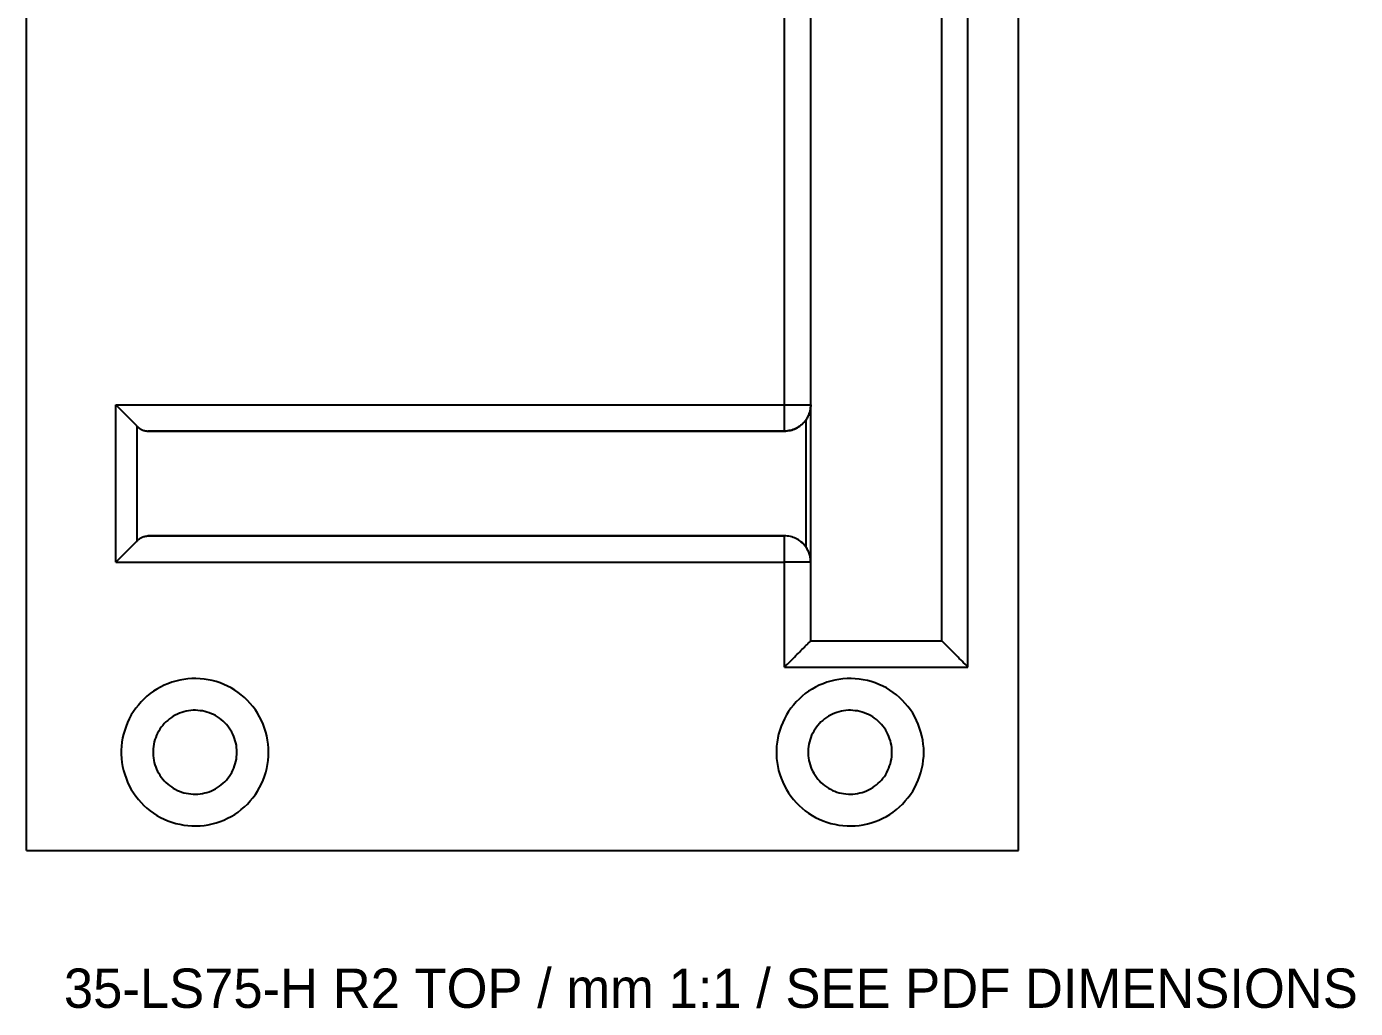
# Model space of a CAD drawing. Header units: millimetres. Extents: x -38 to 64, y -82 to 70.
# Drawn here: x -37.9 to 63.6, y -82 to -7.1 of the extents above; entities that cross this region are included whole.
import ezdxf

# ---------------------------------------------------------------- set-up
doc = ezdxf.new("R2010")
doc.units = ezdxf.units.MM
doc.layers.add('HIDDEN', color=8, linetype='Continuous')

msp = doc.modelspace()

# ---------------------------------------------------------------- linework, layer by layer
for points in [[(-37.85, -70), (-37.85, 70)], [(37.85, -70), (37.85, 70)], [(34, -56), (34, 56)], [(22, -54), (22, 54)], [(32, -54), (32, 54)], [(20, -36), (20, 36)], [(-31.04, -36), (-30.93, -36.11), (-30.81, -36.22), (-30.7, -36.34), (-30.59, -36.45), (-30.48, -36.56), (-30.38, -36.66), (-30.27, -36.77), (-30.17, -36.87), (-30.07, -36.97), (-29.97, -37.07), (-29.88, -37.16), (-29.79, -37.25), (-29.7, -37.34), (-29.62, -37.42), (-29.54, -37.5), (-29.47, -37.57), (-29.4, -37.64)], [(-31.04, -48), (-31.04, -36)], [(-31.04, -36), (20, -36)], [(20, -38), (20, -37.99), (20, -37.99), (20, -37.97), (20, -37.95), (20, -37.92), (20, -37.89), (20, -37.84), (20, -37.8), (20, -37.75), (20, -37.69), (20, -37.63), (20, -37.56), (20, -37.49), (20, -37.41), (20, -37.33), (20, -37.25), (20, -37.16), (20, -37.06), (20, -36.97), (20, -36.87), (20, -36.76), (20, -36.66), (20, -36.55), (20, -36.45), (20, -36.33), (20, -36.22), (20, -36.11), (20, -36)], [(20, -36), (20.11, -36), (20.22, -36), (20.33, -36), (20.45, -36), (20.55, -36), (20.66, -36), (20.76, -36), (20.87, -36), (20.97, -36), (21.06, -36), (21.16, -36), (21.25, -36), (21.33, -36), (21.41, -36), (21.49, -36), (21.56, -36), (21.63, -36), (21.69, -36), (21.75, -36), (21.8, -36), (21.84, -36), (21.89, -36), (21.92, -36), (21.95, -36), (21.97, -36), (21.99, -36), (21.99, -36), (22, -36)], [(22, -36), (22, -36.08), (21.99, -36.15), (21.99, -36.23), (21.98, -36.31), (21.96, -36.38), (21.95, -36.46), (21.93, -36.53), (21.91, -36.6), (21.88, -36.68), (21.85, -36.75), (21.82, -36.82), (21.79, -36.89), (21.76, -36.95), (21.72, -37.02), (21.68, -37.09), (21.64, -37.15)], [(21.64, -37.15), (21.57, -37.24), (21.5, -37.33), (21.42, -37.41), (21.34, -37.49), (21.25, -37.56), (21.16, -37.63), (21.07, -37.69), (20.97, -37.75), (20.87, -37.8), (20.77, -37.85), (20.66, -37.89), (20.56, -37.92), (20.45, -37.95), (20.34, -37.97), (20.22, -37.99), (20.11, -38), (20, -38)], [(21.64, -46.85), (21.64, -37.15)], [(-29.4, -37.64), (-29.36, -37.68), (-29.31, -37.72), (-29.27, -37.76), (-29.22, -37.79), (-29.17, -37.82), (-29.12, -37.85), (-29.07, -37.88), (-29.02, -37.91), (-28.97, -37.93), (-28.91, -37.95), (-28.86, -37.96), (-28.81, -37.98), (-28.76, -37.99), (-28.7, -37.99), (-28.65, -38), (-28.59, -38)], [(-29.4, -46.36), (-29.4, -37.64)], [(20, -38), (-28.59, -38)], [(-31.04, -48), (-30.93, -47.89), (-30.81, -47.78), (-30.7, -47.66), (-30.59, -47.55), (-30.48, -47.44), (-30.38, -47.34), (-30.27, -47.23), (-30.17, -47.13), (-30.07, -47.03), (-29.97, -46.93), (-29.88, -46.84), (-29.79, -46.75), (-29.7, -46.66), (-29.62, -46.58), (-29.54, -46.5), (-29.47, -46.43), (-29.4, -46.36)], [(-29.4, -46.36), (-29.36, -46.32), (-29.31, -46.28), (-29.27, -46.24), (-29.22, -46.21), (-29.17, -46.18), (-29.12, -46.15), (-29.07, -46.12), (-29.02, -46.09), (-28.97, -46.07), (-28.91, -46.05), (-28.86, -46.04), (-28.81, -46.02), (-28.76, -46.01), (-28.7, -46.01), (-28.65, -46), (-28.59, -46)], [(20, -46), (-28.59, -46)], [(21.64, -46.85), (21.57, -46.76), (21.5, -46.67), (21.42, -46.59), (21.34, -46.51), (21.25, -46.44), (21.16, -46.37), (21.07, -46.31), (20.97, -46.25), (20.87, -46.2), (20.77, -46.15), (20.66, -46.11), (20.56, -46.08), (20.45, -46.05), (20.34, -46.03), (20.22, -46.01), (20.11, -46), (20, -46)], [(20, -48), (20, -47.89), (20, -47.78), (20, -47.67), (20, -47.55), (20, -47.45), (20, -47.34), (20, -47.24), (20, -47.13), (20, -47.03), (20, -46.94), (20, -46.84), (20, -46.75), (20, -46.67), (20, -46.59), (20, -46.51), (20, -46.44), (20, -46.37), (20, -46.31), (20, -46.25), (20, -46.2), (20, -46.16), (20, -46.11), (20, -46.08), (20, -46.05), (20, -46.03), (20, -46.01), (20, -46.01), (20, -46)], [(22, -48), (22, -47.92), (21.99, -47.85), (21.99, -47.77), (21.98, -47.69), (21.96, -47.62), (21.95, -47.54), (21.93, -47.47), (21.91, -47.4), (21.88, -47.32), (21.85, -47.25), (21.82, -47.18), (21.79, -47.11), (21.76, -47.05), (21.72, -46.98), (21.68, -46.91), (21.64, -46.85)], [(-31.04, -48), (20, -48)], [(20, -56), (20, -48)], [(22, -48), (21.99, -48), (21.99, -48), (21.97, -48), (21.95, -48), (21.92, -48), (21.89, -48), (21.84, -48), (21.8, -48), (21.75, -48), (21.69, -48), (21.63, -48), (21.56, -48), (21.49, -48), (21.41, -48), (21.33, -48), (21.25, -48), (21.16, -48), (21.06, -48), (20.97, -48), (20.87, -48), (20.76, -48), (20.66, -48), (20.55, -48), (20.45, -48), (20.33, -48), (20.22, -48), (20.11, -48), (20, -48)], [(20, -56), (20.11, -55.89), (20.22, -55.78), (20.33, -55.67), (20.45, -55.55), (20.55, -55.45), (20.66, -55.34), (20.76, -55.24), (20.87, -55.13), (20.97, -55.03), (21.06, -54.94), (21.16, -54.84), (21.25, -54.75), (21.33, -54.67), (21.41, -54.59), (21.49, -54.51), (21.56, -54.44), (21.63, -54.37), (21.69, -54.31), (21.75, -54.25), (21.8, -54.2), (21.84, -54.16), (21.89, -54.11), (21.92, -54.08), (21.95, -54.05), (21.97, -54.03), (21.99, -54.01), (21.99, -54.01), (22, -54)], [(22, -54), (32, -54)], [(34, -56), (33.89, -55.89), (33.78, -55.78), (33.67, -55.67), (33.55, -55.55), (33.45, -55.45), (33.34, -55.34), (33.24, -55.24), (33.13, -55.13), (33.03, -55.03), (32.94, -54.94), (32.84, -54.84), (32.75, -54.75), (32.67, -54.67), (32.59, -54.59), (32.51, -54.51), (32.44, -54.44), (32.37, -54.37), (32.31, -54.31), (32.25, -54.25), (32.2, -54.2), (32.16, -54.16), (32.11, -54.11), (32.08, -54.08), (32.05, -54.05), (32.03, -54.03), (32.01, -54.01), (32.01, -54.01), (32, -54)], [(20, -56), (34, -56)], [(-19.38, -62.5), (-19.38, -62.19), (-19.41, -61.88), (-19.45, -61.57), (-19.51, -61.26), (-19.59, -60.96), (-19.69, -60.66), (-19.8, -60.37), (-19.92, -60.08), (-20.06, -59.8), (-20.22, -59.53), (-20.39, -59.27), (-20.58, -59.02), (-20.78, -58.78), (-20.99, -58.55), (-21.22, -58.33), (-21.46, -58.13), (-21.71, -57.94), (-21.96, -57.76), (-22.23, -57.6), (-22.51, -57.46), (-22.79, -57.33), (-23.08, -57.21), (-23.38, -57.11), (-23.68, -57.03), (-23.99, -56.97), (-24.3, -56.92), (-24.61, -56.89), (-24.92, -56.88), (-25.23, -56.88), (-25.55, -56.9), (-25.86, -56.94), (-26.16, -57), (-26.47, -57.07), (-26.77, -57.16), (-27.06, -57.27), (-27.35, -57.39), (-27.63, -57.53), (-27.9, -57.68), (-28.17, -57.85), (-28.42, -58.03), (-28.66, -58.23), (-28.89, -58.44), (-29.11, -58.66), (-29.32, -58.9), (-29.51, -59.14), (-29.69, -59.4), (-29.86, -59.66), (-30.01, -59.94), (-30.14, -60.22), (-30.26, -60.51), (-30.36, -60.81), (-30.45, -61.11), (-30.52, -61.41), (-30.57, -61.72), (-30.61, -62.03), (-30.62, -62.34), (-30.62, -62.66), (-30.61, -62.97), (-30.57, -63.28), (-30.52, -63.59), (-30.45, -63.89), (-30.36, -64.19), (-30.26, -64.49), (-30.14, -64.78), (-30.01, -65.06), (-29.86, -65.34), (-29.69, -65.6), (-29.51, -65.86), (-29.32, -66.1), (-29.11, -66.34), (-28.89, -66.56), (-28.66, -66.77), (-28.42, -66.97), (-28.17, -67.15), (-27.9, -67.32), (-27.63, -67.47), (-27.35, -67.61), (-27.06, -67.73), (-26.77, -67.84), (-26.47, -67.93), (-26.16, -68), (-25.86, -68.06), (-25.55, -68.1), (-25.23, -68.12), (-24.92, -68.12), (-24.61, -68.11), (-24.3, -68.08), (-23.99, -68.03), (-23.68, -67.97), (-23.38, -67.89), (-23.08, -67.79), (-22.79, -67.67), (-22.51, -67.54), (-22.23, -67.4), (-21.96, -67.24), (-21.71, -67.06), (-21.46, -66.87), (-21.22, -66.67), (-20.99, -66.45), (-20.78, -66.22), (-20.58, -65.98), (-20.39, -65.73), (-20.22, -65.47), (-20.06, -65.2), (-19.92, -64.92), (-19.8, -64.63), (-19.69, -64.34), (-19.59, -64.04), (-19.51, -63.74), (-19.45, -63.43), (-19.41, -63.12), (-19.38, -62.81), (-19.38, -62.5)], [(30.62, -62.5), (30.62, -62.19), (30.59, -61.88), (30.55, -61.57), (30.49, -61.26), (30.41, -60.96), (30.31, -60.66), (30.2, -60.37), (30.08, -60.08), (29.94, -59.8), (29.78, -59.53), (29.61, -59.27), (29.42, -59.02), (29.22, -58.78), (29.01, -58.55), (28.78, -58.33), (28.54, -58.13), (28.29, -57.94), (28.04, -57.76), (27.77, -57.6), (27.49, -57.46), (27.21, -57.33), (26.92, -57.21), (26.62, -57.11), (26.32, -57.03), (26.01, -56.97), (25.7, -56.92), (25.39, -56.89), (25.08, -56.88), (24.77, -56.88), (24.45, -56.9), (24.14, -56.94), (23.84, -57), (23.53, -57.07), (23.23, -57.16), (22.94, -57.27), (22.65, -57.39), (22.37, -57.53), (22.1, -57.68), (21.83, -57.85), (21.58, -58.03), (21.34, -58.23), (21.11, -58.44), (20.89, -58.66), (20.68, -58.9), (20.49, -59.14), (20.31, -59.4), (20.14, -59.66), (19.99, -59.94), (19.86, -60.22), (19.74, -60.51), (19.64, -60.81), (19.55, -61.11), (19.48, -61.41), (19.43, -61.72), (19.39, -62.03), (19.38, -62.34), (19.38, -62.66), (19.39, -62.97), (19.43, -63.28), (19.48, -63.59), (19.55, -63.89), (19.64, -64.19), (19.74, -64.49), (19.86, -64.78), (19.99, -65.06), (20.14, -65.34), (20.31, -65.6), (20.49, -65.86), (20.68, -66.1), (20.89, -66.34), (21.11, -66.56), (21.34, -66.77), (21.58, -66.97), (21.83, -67.15), (22.1, -67.32), (22.37, -67.47), (22.65, -67.61), (22.94, -67.73), (23.23, -67.84), (23.53, -67.93), (23.84, -68), (24.14, -68.06), (24.45, -68.1), (24.77, -68.12), (25.08, -68.12), (25.39, -68.11), (25.7, -68.08), (26.01, -68.03), (26.32, -67.97), (26.62, -67.89), (26.92, -67.79), (27.21, -67.67), (27.49, -67.54), (27.77, -67.4), (28.04, -67.24), (28.29, -67.06), (28.54, -66.87), (28.78, -66.67), (29.01, -66.45), (29.22, -66.22), (29.42, -65.98), (29.61, -65.73), (29.78, -65.47), (29.94, -65.2), (30.08, -64.92), (30.2, -64.63), (30.31, -64.34), (30.41, -64.04), (30.49, -63.74), (30.55, -63.43), (30.59, -63.12), (30.62, -62.81), (30.62, -62.5)], [(-21.8, -62.5), (-21.8, -62.32), (-21.82, -62.14), (-21.84, -61.97), (-21.88, -61.79), (-21.92, -61.62), (-21.98, -61.45), (-22.04, -61.29), (-22.11, -61.12), (-22.19, -60.96), (-22.28, -60.81), (-22.38, -60.66), (-22.49, -60.52), (-22.6, -60.38), (-22.72, -60.25), (-22.85, -60.13), (-22.99, -60.01), (-23.13, -59.91), (-23.27, -59.81), (-23.43, -59.71), (-23.58, -59.63), (-23.74, -59.56), (-23.91, -59.49), (-24.08, -59.44), (-24.25, -59.39), (-24.42, -59.35), (-24.6, -59.33), (-24.78, -59.31), (-24.96, -59.3), (-25.13, -59.3), (-25.31, -59.32), (-25.49, -59.34), (-25.66, -59.37), (-25.84, -59.41), (-26.01, -59.46), (-26.17, -59.52), (-26.34, -59.59), (-26.5, -59.67), (-26.65, -59.76), (-26.8, -59.85), (-26.95, -59.96), (-27.08, -60.07), (-27.22, -60.19), (-27.34, -60.32), (-27.46, -60.45), (-27.57, -60.59), (-27.67, -60.74), (-27.76, -60.89), (-27.85, -61.04), (-27.93, -61.2), (-27.99, -61.37), (-28.05, -61.54), (-28.1, -61.71), (-28.14, -61.88), (-28.17, -62.06), (-28.19, -62.23), (-28.2, -62.41), (-28.2, -62.59), (-28.19, -62.77), (-28.17, -62.94), (-28.14, -63.12), (-28.1, -63.29), (-28.05, -63.46), (-27.99, -63.63), (-27.93, -63.8), (-27.85, -63.96), (-27.76, -64.11), (-27.67, -64.26), (-27.57, -64.41), (-27.46, -64.55), (-27.34, -64.68), (-27.22, -64.81), (-27.08, -64.93), (-26.95, -65.04), (-26.8, -65.15), (-26.65, -65.24), (-26.5, -65.33), (-26.34, -65.41), (-26.17, -65.48), (-26.01, -65.54), (-25.84, -65.59), (-25.66, -65.63), (-25.49, -65.66), (-25.31, -65.68), (-25.13, -65.7), (-24.96, -65.7), (-24.78, -65.69), (-24.6, -65.67), (-24.42, -65.65), (-24.25, -65.61), (-24.08, -65.56), (-23.91, -65.51), (-23.74, -65.44), (-23.58, -65.37), (-23.43, -65.29), (-23.27, -65.19), (-23.13, -65.09), (-22.99, -64.99), (-22.85, -64.87), (-22.72, -64.75), (-22.6, -64.62), (-22.49, -64.48), (-22.38, -64.34), (-22.28, -64.19), (-22.19, -64.04), (-22.11, -63.88), (-22.04, -63.71), (-21.98, -63.55), (-21.92, -63.38), (-21.88, -63.21), (-21.84, -63.03), (-21.82, -62.86), (-21.8, -62.68), (-21.8, -62.5)], [(28.2, -62.5), (28.2, -62.32), (28.18, -62.14), (28.16, -61.97), (28.12, -61.79), (28.08, -61.62), (28.02, -61.45), (27.96, -61.29), (27.89, -61.12), (27.81, -60.96), (27.72, -60.81), (27.62, -60.66), (27.51, -60.52), (27.4, -60.38), (27.28, -60.25), (27.15, -60.13), (27.01, -60.01), (26.87, -59.91), (26.73, -59.81), (26.57, -59.71), (26.42, -59.63), (26.26, -59.56), (26.09, -59.49), (25.92, -59.44), (25.75, -59.39), (25.58, -59.35), (25.4, -59.33), (25.22, -59.31), (25.04, -59.3), (24.87, -59.3), (24.69, -59.32), (24.51, -59.34), (24.34, -59.37), (24.16, -59.41), (23.99, -59.46), (23.83, -59.52), (23.66, -59.59), (23.5, -59.67), (23.35, -59.76), (23.2, -59.85), (23.05, -59.96), (22.92, -60.07), (22.78, -60.19), (22.66, -60.32), (22.54, -60.45), (22.43, -60.59), (22.33, -60.74), (22.24, -60.89), (22.15, -61.04), (22.07, -61.2), (22.01, -61.37), (21.95, -61.54), (21.9, -61.71), (21.86, -61.88), (21.83, -62.06), (21.81, -62.23), (21.8, -62.41), (21.8, -62.59), (21.81, -62.77), (21.83, -62.94), (21.86, -63.12), (21.9, -63.29), (21.95, -63.46), (22.01, -63.63), (22.07, -63.8), (22.15, -63.96), (22.24, -64.11), (22.33, -64.26), (22.43, -64.41), (22.54, -64.55), (22.66, -64.68), (22.78, -64.81), (22.92, -64.93), (23.05, -65.04), (23.2, -65.15), (23.35, -65.24), (23.5, -65.33), (23.66, -65.41), (23.83, -65.48), (23.99, -65.54), (24.16, -65.59), (24.34, -65.63), (24.51, -65.66), (24.69, -65.68), (24.87, -65.7), (25.04, -65.7), (25.22, -65.69), (25.4, -65.67), (25.58, -65.65), (25.75, -65.61), (25.92, -65.56), (26.09, -65.51), (26.26, -65.44), (26.42, -65.37), (26.57, -65.29), (26.73, -65.19), (26.87, -65.09), (27.01, -64.99), (27.15, -64.87), (27.28, -64.75), (27.4, -64.62), (27.51, -64.48), (27.62, -64.34), (27.72, -64.19), (27.81, -64.04), (27.89, -63.88), (27.96, -63.71), (28.02, -63.55), (28.08, -63.38), (28.12, -63.21), (28.16, -63.03), (28.18, -62.86), (28.2, -62.68), (28.2, -62.5)], [(-37.85, -70), (37.85, -70)]]:
    msp.add_lwpolyline(points)
at = {"layer": 'HIDDEN'}
for points in [[(-37.85, -70), (-37.85, 70)], [(37.85, -70), (37.85, 70)], [(32, -54), (32, 54)], [(22, -36), (22, 36)], [(20, -38), (20.11, -38), (20.22, -37.99), (20.34, -37.97), (20.45, -37.95), (20.55, -37.92), (20.66, -37.89), (20.77, -37.85), (20.87, -37.8), (20.97, -37.75), (21.06, -37.69), (21.16, -37.63), (21.25, -37.56), (21.33, -37.49), (21.41, -37.41), (21.49, -37.33), (21.56, -37.25), (21.63, -37.16), (21.69, -37.06), (21.75, -36.97), (21.8, -36.87), (21.85, -36.77), (21.89, -36.66), (21.92, -36.55), (21.95, -36.45), (21.97, -36.34), (21.99, -36.22), (22, -36.11), (22, -36)], [(22, -48), (22, -36)], [(-28.59, -38), (20, -38)], [(-28.59, -46), (20, -46)], [(22, -48), (22, -47.89), (21.99, -47.78), (21.97, -47.66), (21.95, -47.55), (21.92, -47.45), (21.89, -47.34), (21.85, -47.23), (21.8, -47.13), (21.75, -47.03), (21.69, -46.94), (21.63, -46.84), (21.56, -46.75), (21.49, -46.67), (21.41, -46.59), (21.33, -46.51), (21.25, -46.44), (21.16, -46.37), (21.06, -46.31), (20.97, -46.25), (20.87, -46.2), (20.77, -46.15), (20.66, -46.11), (20.55, -46.08), (20.45, -46.05), (20.34, -46.03), (20.22, -46.01), (20.11, -46), (20, -46)], [(22, -54), (22, -48)], [(22, -54), (32, -54)], [(-19.38, -62.5), (-19.38, -62.19), (-19.41, -61.88), (-19.45, -61.57), (-19.51, -61.26), (-19.59, -60.96), (-19.69, -60.66), (-19.8, -60.37), (-19.92, -60.08), (-20.06, -59.8), (-20.22, -59.53), (-20.39, -59.27), (-20.58, -59.02), (-20.78, -58.78), (-20.99, -58.55), (-21.22, -58.33), (-21.46, -58.13), (-21.71, -57.94), (-21.96, -57.76), (-22.23, -57.6), (-22.51, -57.46), (-22.79, -57.33), (-23.08, -57.21), (-23.38, -57.11), (-23.68, -57.03), (-23.99, -56.97), (-24.3, -56.92), (-24.61, -56.89), (-24.92, -56.88), (-25.23, -56.88), (-25.55, -56.9), (-25.86, -56.94), (-26.16, -57), (-26.47, -57.07), (-26.77, -57.16), (-27.06, -57.27), (-27.35, -57.39), (-27.63, -57.53), (-27.9, -57.68), (-28.17, -57.85), (-28.42, -58.03), (-28.66, -58.23), (-28.89, -58.44), (-29.11, -58.66), (-29.32, -58.9), (-29.51, -59.14), (-29.69, -59.4), (-29.86, -59.66), (-30.01, -59.94), (-30.14, -60.22), (-30.26, -60.51), (-30.36, -60.81), (-30.45, -61.11), (-30.52, -61.41), (-30.57, -61.72), (-30.61, -62.03), (-30.62, -62.34), (-30.62, -62.66), (-30.61, -62.97), (-30.57, -63.28), (-30.52, -63.59), (-30.45, -63.89), (-30.36, -64.19), (-30.26, -64.49), (-30.14, -64.78), (-30.01, -65.06), (-29.86, -65.34), (-29.69, -65.6), (-29.51, -65.86), (-29.32, -66.1), (-29.11, -66.34), (-28.89, -66.56), (-28.66, -66.77), (-28.42, -66.97), (-28.17, -67.15), (-27.9, -67.32), (-27.63, -67.47), (-27.35, -67.61), (-27.06, -67.73), (-26.77, -67.84), (-26.47, -67.93), (-26.16, -68), (-25.86, -68.06), (-25.55, -68.1), (-25.23, -68.12), (-24.92, -68.12), (-24.61, -68.11), (-24.3, -68.08), (-23.99, -68.03), (-23.68, -67.97), (-23.38, -67.89), (-23.08, -67.79), (-22.79, -67.67), (-22.51, -67.54), (-22.23, -67.4), (-21.96, -67.24), (-21.71, -67.06), (-21.46, -66.87), (-21.22, -66.67), (-20.99, -66.45), (-20.78, -66.22), (-20.58, -65.98), (-20.39, -65.73), (-20.22, -65.47), (-20.06, -65.2), (-19.92, -64.92), (-19.8, -64.63), (-19.69, -64.34), (-19.59, -64.04), (-19.51, -63.74), (-19.45, -63.43), (-19.41, -63.12), (-19.38, -62.81), (-19.38, -62.5)], [(30.62, -62.5), (30.62, -62.19), (30.59, -61.88), (30.55, -61.57), (30.49, -61.26), (30.41, -60.96), (30.31, -60.66), (30.2, -60.37), (30.08, -60.08), (29.94, -59.8), (29.78, -59.53), (29.61, -59.27), (29.42, -59.02), (29.22, -58.78), (29.01, -58.55), (28.78, -58.33), (28.54, -58.13), (28.29, -57.94), (28.04, -57.76), (27.77, -57.6), (27.49, -57.46), (27.21, -57.33), (26.92, -57.21), (26.62, -57.11), (26.32, -57.03), (26.01, -56.97), (25.7, -56.92), (25.39, -56.89), (25.08, -56.88), (24.77, -56.88), (24.45, -56.9), (24.14, -56.94), (23.84, -57), (23.53, -57.07), (23.23, -57.16), (22.94, -57.27), (22.65, -57.39), (22.37, -57.53), (22.1, -57.68), (21.83, -57.85), (21.58, -58.03), (21.34, -58.23), (21.11, -58.44), (20.89, -58.66), (20.68, -58.9), (20.49, -59.14), (20.31, -59.4), (20.14, -59.66), (19.99, -59.94), (19.86, -60.22), (19.74, -60.51), (19.64, -60.81), (19.55, -61.11), (19.48, -61.41), (19.43, -61.72), (19.39, -62.03), (19.38, -62.34), (19.38, -62.66), (19.39, -62.97), (19.43, -63.28), (19.48, -63.59), (19.55, -63.89), (19.64, -64.19), (19.74, -64.49), (19.86, -64.78), (19.99, -65.06), (20.14, -65.34), (20.31, -65.6), (20.49, -65.86), (20.68, -66.1), (20.89, -66.34), (21.11, -66.56), (21.34, -66.77), (21.58, -66.97), (21.83, -67.15), (22.1, -67.32), (22.37, -67.47), (22.65, -67.61), (22.94, -67.73), (23.23, -67.84), (23.53, -67.93), (23.84, -68), (24.14, -68.06), (24.45, -68.1), (24.77, -68.12), (25.08, -68.12), (25.39, -68.11), (25.7, -68.08), (26.01, -68.03), (26.32, -67.97), (26.62, -67.89), (26.92, -67.79), (27.21, -67.67), (27.49, -67.54), (27.77, -67.4), (28.04, -67.24), (28.29, -67.06), (28.54, -66.87), (28.78, -66.67), (29.01, -66.45), (29.22, -66.22), (29.42, -65.98), (29.61, -65.73), (29.78, -65.47), (29.94, -65.2), (30.08, -64.92), (30.2, -64.63), (30.31, -64.34), (30.41, -64.04), (30.49, -63.74), (30.55, -63.43), (30.59, -63.12), (30.62, -62.81), (30.62, -62.5)], [(-21.8, -62.5), (-21.8, -62.32), (-21.82, -62.14), (-21.84, -61.97), (-21.88, -61.79), (-21.92, -61.62), (-21.98, -61.45), (-22.04, -61.29), (-22.11, -61.12), (-22.19, -60.96), (-22.28, -60.81), (-22.38, -60.66), (-22.49, -60.52), (-22.6, -60.38), (-22.72, -60.25), (-22.85, -60.13), (-22.99, -60.01), (-23.13, -59.91), (-23.27, -59.81), (-23.43, -59.71), (-23.58, -59.63), (-23.74, -59.56), (-23.91, -59.49), (-24.08, -59.44), (-24.25, -59.39), (-24.42, -59.35), (-24.6, -59.33), (-24.78, -59.31), (-24.96, -59.3), (-25.13, -59.3), (-25.31, -59.32), (-25.49, -59.34), (-25.66, -59.37), (-25.84, -59.41), (-26.01, -59.46), (-26.17, -59.52), (-26.34, -59.59), (-26.5, -59.67), (-26.65, -59.76), (-26.8, -59.85), (-26.95, -59.96), (-27.08, -60.07), (-27.22, -60.19), (-27.34, -60.32), (-27.46, -60.45), (-27.57, -60.59), (-27.67, -60.74), (-27.76, -60.89), (-27.85, -61.04), (-27.93, -61.2), (-27.99, -61.37), (-28.05, -61.54), (-28.1, -61.71), (-28.14, -61.88), (-28.17, -62.06), (-28.19, -62.23), (-28.2, -62.41), (-28.2, -62.59), (-28.19, -62.77), (-28.17, -62.94), (-28.14, -63.12), (-28.1, -63.29), (-28.05, -63.46), (-27.99, -63.63), (-27.93, -63.8), (-27.85, -63.96), (-27.76, -64.11), (-27.67, -64.26), (-27.57, -64.41), (-27.46, -64.55), (-27.34, -64.68), (-27.22, -64.81), (-27.08, -64.93), (-26.95, -65.04), (-26.8, -65.15), (-26.65, -65.24), (-26.5, -65.33), (-26.34, -65.41), (-26.17, -65.48), (-26.01, -65.54), (-25.84, -65.59), (-25.66, -65.63), (-25.49, -65.66), (-25.31, -65.68), (-25.13, -65.7), (-24.96, -65.7), (-24.78, -65.69), (-24.6, -65.67), (-24.42, -65.65), (-24.25, -65.61), (-24.08, -65.56), (-23.91, -65.51), (-23.74, -65.44), (-23.58, -65.37), (-23.43, -65.29), (-23.27, -65.19), (-23.13, -65.09), (-22.99, -64.99), (-22.85, -64.87), (-22.72, -64.75), (-22.6, -64.62), (-22.49, -64.48), (-22.38, -64.34), (-22.28, -64.19), (-22.19, -64.04), (-22.11, -63.88), (-22.04, -63.71), (-21.98, -63.55), (-21.92, -63.38), (-21.88, -63.21), (-21.84, -63.03), (-21.82, -62.86), (-21.8, -62.68), (-21.8, -62.5)], [(28.2, -62.5), (28.2, -62.32), (28.18, -62.14), (28.16, -61.97), (28.12, -61.79), (28.08, -61.62), (28.02, -61.45), (27.96, -61.29), (27.89, -61.12), (27.81, -60.96), (27.72, -60.81), (27.62, -60.66), (27.51, -60.52), (27.4, -60.38), (27.28, -60.25), (27.15, -60.13), (27.01, -60.01), (26.87, -59.91), (26.73, -59.81), (26.57, -59.71), (26.42, -59.63), (26.26, -59.56), (26.09, -59.49), (25.92, -59.44), (25.75, -59.39), (25.58, -59.35), (25.4, -59.33), (25.22, -59.31), (25.04, -59.3), (24.87, -59.3), (24.69, -59.32), (24.51, -59.34), (24.34, -59.37), (24.16, -59.41), (23.99, -59.46), (23.83, -59.52), (23.66, -59.59), (23.5, -59.67), (23.35, -59.76), (23.2, -59.85), (23.05, -59.96), (22.92, -60.07), (22.78, -60.19), (22.66, -60.32), (22.54, -60.45), (22.43, -60.59), (22.33, -60.74), (22.24, -60.89), (22.15, -61.04), (22.07, -61.2), (22.01, -61.37), (21.95, -61.54), (21.9, -61.71), (21.86, -61.88), (21.83, -62.06), (21.81, -62.23), (21.8, -62.41), (21.8, -62.59), (21.81, -62.77), (21.83, -62.94), (21.86, -63.12), (21.9, -63.29), (21.95, -63.46), (22.01, -63.63), (22.07, -63.8), (22.15, -63.96), (22.24, -64.11), (22.33, -64.26), (22.43, -64.41), (22.54, -64.55), (22.66, -64.68), (22.78, -64.81), (22.92, -64.93), (23.05, -65.04), (23.2, -65.15), (23.35, -65.24), (23.5, -65.33), (23.66, -65.41), (23.83, -65.48), (23.99, -65.54), (24.16, -65.59), (24.34, -65.63), (24.51, -65.66), (24.69, -65.68), (24.87, -65.7), (25.04, -65.7), (25.22, -65.69), (25.4, -65.67), (25.58, -65.65), (25.75, -65.61), (25.92, -65.56), (26.09, -65.51), (26.26, -65.44), (26.42, -65.37), (26.57, -65.29), (26.73, -65.19), (26.87, -65.09), (27.01, -64.99), (27.15, -64.87), (27.28, -64.75), (27.4, -64.62), (27.51, -64.48), (27.62, -64.34), (27.72, -64.19), (27.81, -64.04), (27.89, -63.88), (27.96, -63.71), (28.02, -63.55), (28.08, -63.38), (28.12, -63.21), (28.16, -63.03), (28.18, -62.86), (28.2, -62.68), (28.2, -62.5)], [(-37.85, -70), (37.85, -70)]]:
    msp.add_lwpolyline(points, dxfattribs=at)

# ---------------------------------------------------------------- texts
msp.add_text('35-LS75-H R2 TOP / mm 1:1 / SEE PDF DIMENSIONS', height=3).set_placement((-35, -82))

doc.saveas('drawing.dxf')
